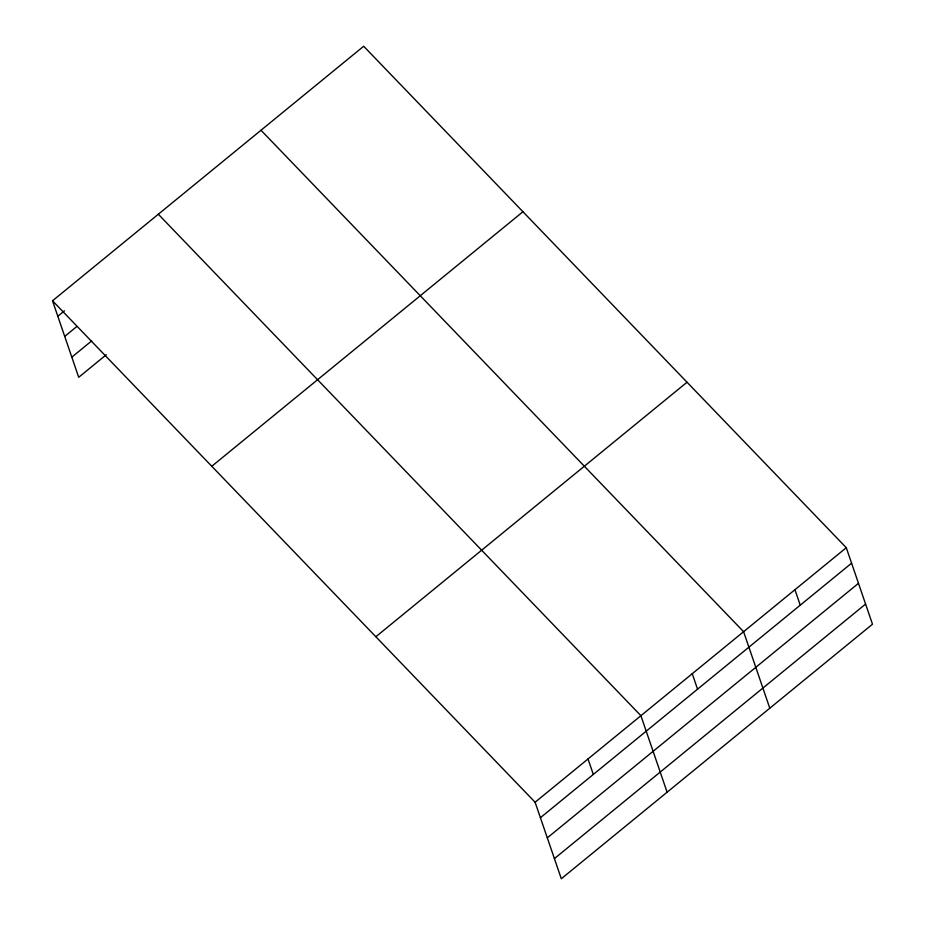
<?xml version="1.0" encoding="UTF-8"?>
<svg xmlns="http://www.w3.org/2000/svg" width="925" height="925" viewBox="0 0 925 925"><rect width="100%" height="100%" fill="white"/><g stroke="black" fill="none" stroke-linecap="round" stroke-linejoin="round"><path stroke-width="1.39" d="M52.517 300.787L363.687 46.25L846.282 547.704L872.483 624.213L561.313 878.75L535.113 802.241L52.517 300.787L78.718 377.296L106.259 354.761M57.824 316.269L64.426 310.858M64.715 336.411L76.833 326.49M71.815 357.154L91.656 340.932M211.779 466.269L522.949 211.733M375.851 636.758L687.032 382.222M535.113 802.241L846.282 547.704M540.408 817.723L851.59 563.186M547.311 837.865L858.481 583.328M554.41 858.608L865.592 604.071M261 130.252L743.596 631.694L769.797 708.215M158.314 214.242L640.909 715.696L667.11 792.205M794.945 589.699L800.241 605.181M692.258 673.701L697.554 689.183M588.011 758.962L593.318 774.456"/></g></svg>
